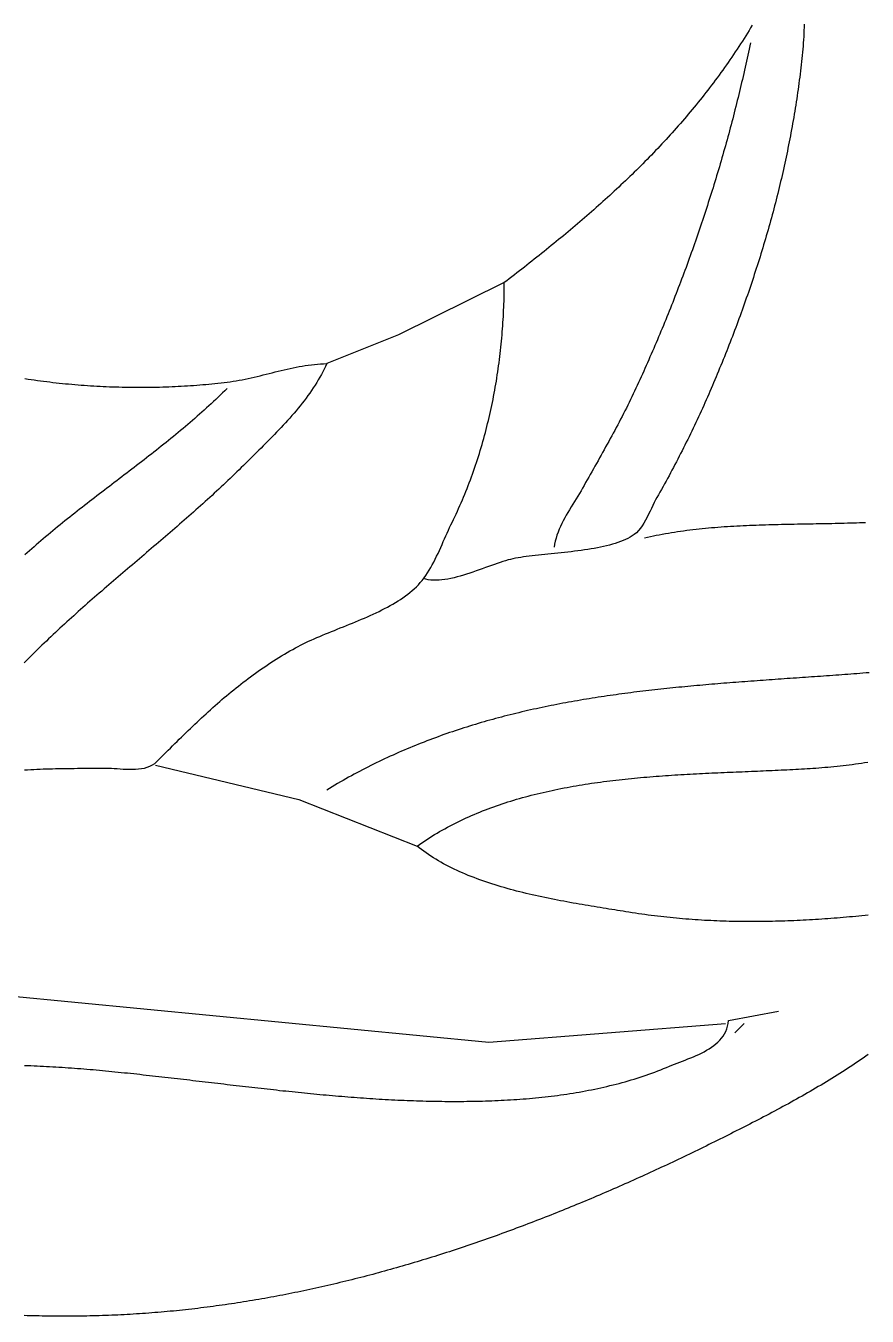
# Model space of a CAD drawing. Header units: millimetres. Extents: x 60 to 2307, y 40 to 1509.
# Drawn here: x 1758.4 to 2028.5, y 45 to 459.5 of the extents above; entities that cross this region are included whole.
import ezdxf

# ---------------------------------------------------------------- set-up
doc = ezdxf.new("R2010")
doc.units = ezdxf.units.MM
doc.layers.add('0_0_0', color=3, linetype='Continuous')

msp = doc.modelspace()

# ---------------------------------------------------------------- linework, layer by layer
at = {"layer": '0_0_0'}
for points in [[(2008.2529, 460.0421), (2008.2336, 459.035), (2008.2056, 458.0283), (2008.1686, 457.0221), (2008.1221, 456.0164), (2008.0654, 455.0112), (2007.9983, 454.0068), (2007.92, 453.003), (2007.8302, 452), (2007.7327, 450.9981), (2007.6318, 449.9968), (2007.5275, 448.9961), (2007.4197, 447.996), (2007.3086, 446.9965), (2007.1942, 445.9976), (2007.0764, 444.9993), (2006.9552, 444.0016), (2006.8307, 443.0045), (2006.7029, 442.008), (2006.5718, 441.0121), (2006.4374, 440.0169), (2006.2998, 439.0222), (2006.1588, 438.0282), (2006.0147, 437.0348), (2005.8673, 436.0419), (2005.7167, 435.0498), (2005.5629, 434.0582), (2005.4059, 433.0673), (2005.2457, 432.077), (2005.0824, 431.0873), (2004.916, 430.0982), (2004.7464, 429.1098), (2004.5736, 428.122), (2004.3978, 427.1349), (2004.2189, 426.1484), (2004.0369, 425.1625), (2003.8519, 424.1773), (2003.6638, 423.1927), (2003.4727, 422.2088), (2003.2785, 421.2255), (2003.0814, 420.2429), (2002.8813, 419.2609), (2002.6781, 418.2796), (2002.4721, 417.299), (2002.263, 416.319), (2002.0511, 415.3396), (2001.8362, 414.361), (2001.6184, 413.383), (2001.3977, 412.4056), (2001.1742, 411.4289), (2000.9478, 410.4529), (2000.7185, 409.4776), (2000.4864, 408.503), (2000.2514, 407.529), (2000.0137, 406.5557), (1999.7732, 405.5831), (1999.5298, 404.6112), (1999.2838, 403.6399), (1999.0349, 402.6694), (1998.7833, 401.6995), (1998.529, 400.7303), (1998.272, 399.7619), (1998.0123, 398.7941), (1997.7499, 397.827), (1997.4849, 396.8606), (1997.2172, 395.8949), (1996.9468, 394.93), (1996.6738, 393.9657), (1996.3982, 393.0021), (1996.12, 392.0393), (1995.8393, 391.0771), (1995.5559, 390.1157), (1995.27, 389.155), (1994.9816, 388.195), (1994.6906, 387.2357), (1994.3971, 386.2772), (1994.1011, 385.3194), (1993.8027, 384.3623), (1993.5017, 383.4059), (1993.1983, 382.4503), (1992.8925, 381.4954), (1992.5842, 380.5412), (1992.2735, 379.5878), (1991.9604, 378.6351), (1991.6449, 377.6831), (1991.3271, 376.7319), (1991.0068, 375.7814), (1990.6843, 374.8317), (1990.3594, 373.8827), (1990.0322, 372.9345), (1989.7027, 371.987), (1989.3708, 371.0403), (1989.0368, 370.0944), (1988.7004, 369.1492), (1988.3618, 368.2047), (1988.021, 367.2611), (1987.6779, 366.3181), (1987.3327, 365.376), (1986.9852, 364.4346), (1986.6356, 363.494), (1986.2838, 362.5542), (1985.9299, 361.6151), (1985.5738, 360.6769), (1985.2156, 359.7394), (1984.8553, 358.8026), (1984.4929, 357.8667), (1984.1284, 356.9316), (1983.7619, 355.9972), (1983.3933, 355.0636), (1983.0227, 354.1309), (1982.65, 353.1989), (1982.2754, 352.2677), (1981.8987, 351.3373), (1981.5201, 350.4077), (1981.1394, 349.4789), (1980.7569, 348.5509), (1980.3724, 347.6237), (1979.9859, 346.6973), (1979.5976, 345.7718), (1979.2074, 344.847), (1978.8152, 343.9231), (1978.4213, 343), (1978.028, 342.085), (1977.6316, 341.1703), (1977.2319, 340.2558), (1976.8291, 339.3415), (1976.4232, 338.4276), (1976.0141, 337.5142), (1975.602, 336.6012), (1975.1869, 335.6887), (1974.7688, 334.7768), (1974.3477, 333.8656), (1973.9238, 332.9551), (1973.4969, 332.0454), (1973.0671, 331.1365), (1972.6345, 330.2285), (1972.1992, 329.3215), (1971.7611, 328.4155), (1971.3202, 327.5106), (1970.8767, 326.6068), (1970.4305, 325.7043), (1969.9816, 324.803), (1969.5302, 323.903), (1969.0762, 323.0044), (1968.6197, 322.1073), (1968.1607, 321.2117), (1967.6992, 320.3176), (1967.2353, 319.4252), (1966.7691, 318.5344), (1966.3004, 317.6455), (1965.8295, 316.7583), (1965.3562, 315.873), (1964.8807, 314.9897), (1964.4029, 314.1083), (1963.923, 313.229), (1963.4409, 312.3519), (1962.9567, 311.4769), (1962.4703, 310.6041), (1961.982, 309.7337), (1961.4915, 308.8656), (1960.9992, 308), (1960.5612, 307.1952), (1960.1269, 306.3347), (1959.692, 305.4306), (1959.2525, 304.495), (1958.8043, 303.5403), (1958.3432, 302.5785), (1957.8653, 301.6217), (1957.3663, 300.6823), (1956.8421, 299.7722), (1956.2887, 298.9038), (1955.7019, 298.0891), (1955.0777, 297.3404), (1954.4119, 296.6698), (1953.7005, 296.0895), (1953.0629, 295.6552), (1952.3868, 295.244), (1951.6741, 294.8551), (1950.9265, 294.4876), (1950.1456, 294.1406), (1949.3334, 293.8133), (1948.4915, 293.505), (1947.6217, 293.2146), (1946.7257, 292.9415), (1945.8054, 292.6848), (1944.8624, 292.4436), (1943.8986, 292.2172), (1942.9156, 292.0046), (1941.9154, 291.805), (1940.8995, 291.6176), (1939.8697, 291.4416), (1938.8279, 291.2762), (1937.7758, 291.1204), (1936.7151, 290.9734), (1935.6476, 290.8345), (1934.5751, 290.7028), (1933.4993, 290.5775), (1932.4219, 290.4576), (1931.3448, 290.3424), (1930.2697, 290.2311), (1929.1983, 290.1227), (1928.1324, 290.0165), (1927.0738, 289.9117), (1926.0242, 289.8074), (1924.9853, 289.7027), (1923.9591, 289.5968), (1922.9471, 289.4889), (1921.9511, 289.3782), (1920.973, 289.2638), (1920.0144, 289.1449), (1919.0771, 289.0206), (1918.163, 288.8901), (1917.2737, 288.7526), (1916.4109, 288.6073), (1915.5766, 288.4532), (1914.7723, 288.2896), (1914, 288.1157), (1913.2049, 287.9141), (1912.3795, 287.6817), (1911.5259, 287.4216), (1910.6463, 287.1371), (1909.743, 286.8316), (1908.8183, 286.5084), (1907.8743, 286.1707), (1906.9133, 285.8218), (1905.9375, 285.4651), (1904.9492, 285.1039), (1903.9507, 284.7414), (1902.944, 284.3809), (1901.9316, 284.0257), (1900.9156, 283.6792), (1899.8983, 283.3446), (1898.8819, 283.0253), (1897.8686, 282.7244), (1896.8607, 282.4454), (1895.8604, 282.1915), (1894.8699, 281.9661), (1893.8916, 281.7723), (1892.9276, 281.6136), (1891.9801, 281.4931), (1891.0515, 281.4143), (1890.1439, 281.3804), (1889.2596, 281.3947), (1888.4008, 281.4605), (1887.5698, 281.5811), (1886.7688, 281.7598), (1886, 282)], [(1991.555, 459.7069), (1991.0856, 458.849), (1990.5982, 458.003), (1990.0917, 457.1697), (1989.5402, 456.2914), (1988.9859, 455.4176), (1988.4287, 454.5483), (1987.8688, 453.6834), (1987.306, 452.8229), (1986.7405, 451.9668), (1986.1722, 451.115), (1985.601, 450.2674), (1985.0272, 449.4241), (1984.4505, 448.5849), (1983.8711, 447.75), (1983.289, 446.9191), (1982.7041, 446.0923), (1982.1165, 445.2695), (1981.5262, 444.4507), (1980.9332, 443.6359), (1980.3375, 442.8249), (1979.7391, 442.0178), (1979.1381, 441.2146), (1978.5344, 440.4151), (1977.928, 439.6194), (1977.3189, 438.8274), (1976.7072, 438.039), (1976.0929, 437.2543), (1975.476, 436.4731), (1974.8565, 435.6955), (1974.2343, 434.9214), (1973.6096, 434.1508), (1972.9822, 433.3835), (1972.3523, 432.6197), (1971.7199, 431.8592), (1971.0848, 431.1019), (1970.4473, 430.348), (1969.8072, 429.5972), (1969.1645, 428.8497), (1968.5193, 428.1053), (1967.8717, 427.3639), (1967.2215, 426.6256), (1966.5688, 425.8904), (1965.9137, 425.1581), (1965.256, 424.4287), (1964.5959, 423.7023), (1963.9334, 422.9787), (1963.2684, 422.2579), (1962.601, 421.5399), (1961.9311, 420.8246), (1961.2588, 420.112), (1960.5841, 419.402), (1959.907, 418.6947), (1959.2276, 417.9899), (1958.5457, 417.2877), (1957.8614, 416.5879), (1957.1748, 415.8906), (1956.4859, 415.1957), (1955.7946, 414.5032), (1955.1009, 413.813), (1954.405, 413.125), (1953.7067, 412.4394), (1953.0061, 411.7559), (1952.3032, 411.0746), (1951.598, 410.3954), (1950.8905, 409.7183), (1950.1808, 409.0432), (1949.4688, 408.3702), (1948.7545, 407.6991), (1948.038, 407.0299), (1947.3193, 406.3626), (1946.5983, 405.6972), (1945.8751, 405.0335), (1945.1497, 404.3716), (1944.4222, 403.7115), (1943.6924, 403.053), (1942.9604, 402.3961), (1942.2263, 401.7409), (1941.49, 401.0872), (1940.7516, 400.435), (1940.011, 399.7843), (1939.2683, 399.135), (1938.5234, 398.4871), (1937.7765, 397.8406), (1937.0274, 397.1954), (1936.2762, 396.5514), (1935.523, 395.9087), (1934.7676, 395.2672), (1934.0102, 394.6269), (1933.2508, 393.9876), (1932.4893, 393.3494), (1931.7257, 392.7123), (1930.9601, 392.0761), (1930.1925, 391.4409), (1929.4229, 390.8066), (1928.6512, 390.1732), (1927.8776, 389.5406), (1927.102, 388.9088), (1926.3244, 388.2777), (1925.5448, 387.6473), (1924.7633, 387.0176), (1923.9798, 386.3885), (1923.1944, 385.7601), (1922.4071, 385.1321), (1921.6178, 384.5047), (1920.8266, 383.8777), (1920.0335, 383.2511), (1919.2386, 382.625), (1918.4417, 381.9991), (1917.6429, 381.3736), (1916.8423, 380.7483), (1916.0399, 380.1233), (1915.2355, 379.4984), (1914.4294, 378.8737), (1913.6214, 378.2491), (1912.8116, 377.6245), (1912, 377)], [(1991, 454), (1990.7969, 453.0214), (1990.5918, 452.0431), (1990.3847, 451.0652), (1990.1756, 450.0877), (1989.9644, 449.1105), (1989.7512, 448.1337), (1989.536, 447.1573), (1989.3188, 446.1812), (1989.0995, 445.2055), (1988.8782, 444.2302), (1988.655, 443.2553), (1988.4297, 442.2808), (1988.2024, 441.3067), (1987.9731, 440.333), (1987.7418, 439.3597), (1987.5085, 438.3868), (1987.2733, 437.4143), (1987.036, 436.4423), (1986.7968, 435.4706), (1986.5556, 434.4994), (1986.3124, 433.5287), (1986.0672, 432.5583), (1985.8201, 431.5885), (1985.571, 430.6191), (1985.3199, 429.6501), (1985.0669, 428.6816), (1984.8119, 427.7135), (1984.555, 426.746), (1984.2961, 425.7789), (1984.0353, 424.8123), (1983.7725, 423.8461), (1983.5078, 422.8805), (1983.2412, 421.9153), (1982.9726, 420.9507), (1982.7021, 419.9865), (1982.4297, 419.0229), (1982.1553, 418.0598), (1981.8791, 417.0971), (1981.6009, 416.1351), (1981.3208, 415.1735), (1981.0388, 414.2125), (1980.7549, 413.252), (1980.469, 412.292), (1980.1813, 411.3326), (1979.8917, 410.3738), (1979.6002, 409.4155), (1979.3068, 408.4577), (1979.0115, 407.5006), (1978.7144, 406.544), (1978.4153, 405.5879), (1978.1144, 404.6325), (1977.8116, 403.6776), (1977.507, 402.7233), (1977.2005, 401.7697), (1976.8921, 400.8166), (1976.5818, 399.8641), (1976.2697, 398.9122), (1975.9558, 397.961), (1975.64, 397.0103), (1975.3223, 396.0603), (1975.0028, 395.1109), (1974.6815, 394.1622), (1974.3583, 393.214), (1974.0333, 392.2666), (1973.7065, 391.3197), (1973.3778, 390.3736), (1973.0474, 389.428), (1972.7151, 388.4832), (1972.381, 387.539), (1972.045, 386.5954), (1971.7073, 385.6526), (1971.3678, 384.7104), (1971.0264, 383.7689), (1970.6833, 382.8281), (1970.3384, 381.888), (1969.9916, 380.9486), (1969.6431, 380.0099), (1969.2928, 379.0719), (1968.9407, 378.1346), (1968.5869, 377.198), (1968.2312, 376.2622), (1967.8738, 375.3271), (1967.5146, 374.3927), (1967.1537, 373.459), (1966.791, 372.5261), (1966.4265, 371.594), (1966.0603, 370.6626), (1965.6923, 369.7319), (1965.3226, 368.802), (1964.9511, 367.8729), (1964.5779, 366.9445), (1964.203, 366.017), (1963.8263, 365.0902), (1963.4479, 364.1641), (1963.0677, 363.2389), (1962.6858, 362.3145), (1962.3022, 361.3909), (1961.9169, 360.468), (1961.5299, 359.546), (1961.1412, 358.6248), (1960.7507, 357.7044), (1960.3585, 356.7848), (1959.9647, 355.8661), (1959.5691, 354.9482), (1959.1719, 354.0311), (1958.7729, 353.1149), (1958.3723, 352.1995), (1957.97, 351.285), (1957.566, 350.3713), (1957.1603, 349.4585), (1956.7529, 348.5465), (1956.3439, 347.6355), (1955.9332, 346.7253), (1955.5209, 345.8159), (1955.1068, 344.9075), (1954.6912, 344), (1954.2682, 343.085), (1953.8406, 342.1718), (1953.4085, 341.2604), (1952.9721, 340.3507), (1952.5314, 339.4427), (1952.0868, 338.5363), (1951.6382, 337.6315), (1951.1859, 336.7283), (1950.73, 335.8265), (1950.2707, 334.9262), (1949.8081, 334.0273), (1949.3425, 333.1298), (1948.8738, 332.2335), (1948.4024, 331.3386), (1947.9283, 330.4449), (1947.4517, 329.5523), (1946.9727, 328.6609), (1946.4916, 327.7705), (1946.0084, 326.8812), (1945.5233, 325.9929), (1945.0365, 325.1056), (1944.5482, 324.2191), (1944.0584, 323.3335), (1943.5674, 322.4488), (1943.0752, 321.5648), (1942.5821, 320.6815), (1942.0882, 319.7989), (1941.5936, 318.9169), (1941.0985, 318.0355), (1940.6031, 317.1546), (1940.1075, 316.2743), (1939.6119, 315.3944), (1939.1164, 314.5149), (1938.6212, 313.6357), (1938.1264, 312.7569), (1937.6321, 311.8783), (1937.1387, 311), (1936.6429, 310.1339), (1936.1315, 309.2695), (1935.6079, 308.4057), (1935.0754, 307.5418), (1934.5376, 306.6768), (1933.9978, 305.8099), (1933.4596, 304.9403), (1932.9262, 304.0672), (1932.4012, 303.1895), (1931.8879, 302.3066), (1931.3898, 301.4175), (1930.9104, 300.5214), (1930.453, 299.6174), (1930.0212, 298.7048), (1929.6182, 297.7825), (1929.2476, 296.8498), (1928.9128, 295.9058), (1928.6172, 294.9497), (1928.3642, 293.9806), (1928.1573, 292.9976), (1928, 292)], [(1757.9818, 220.4817), (1758.9788, 220.5434), (1759.9758, 220.6), (1760.9728, 220.6519), (1761.9698, 220.699), (1762.9668, 220.7418), (1763.964, 220.7804), (1764.9614, 220.815), (1765.9589, 220.8459), (1766.9566, 220.8732), (1767.9546, 220.8971), (1768.953, 220.9179), (1769.9516, 220.9359), (1770.9507, 220.9511), (1771.9502, 220.9638), (1772.9501, 220.9743), (1773.9506, 220.9827), (1774.9516, 220.9892), (1775.9532, 220.9941), (1776.9554, 220.9976), (1777.9582, 220.9999), (1778.9618, 221.0012), (1779.9661, 221.0017), (1780.9711, 221.0016), (1781.977, 221.0012), (1782.9838, 221.0007), (1783.9914, 221.0002), (1785, 221), (1785.8832, 220.985), (1786.8003, 220.9457), (1787.7453, 220.8905), (1788.7121, 220.828), (1789.6944, 220.7665), (1790.6864, 220.7145), (1791.6818, 220.6804), (1792.6746, 220.6728), (1793.6586, 220.7), (1794.6279, 220.7706), (1795.5762, 220.8929), (1796.4976, 221.0754), (1797.3858, 221.3267), (1798.2349, 221.655), (1799.0386, 222.069), (1799.791, 222.577), (1800.486, 223.1875), (1801.2099, 223.9117), (1801.9319, 224.6336), (1802.6522, 225.3532), (1803.371, 226.0703), (1804.0884, 226.785), (1804.8046, 227.4972), (1805.5198, 228.2068), (1806.2342, 228.9137), (1806.9479, 229.618), (1807.6613, 230.3195), (1808.3744, 231.0182), (1809.0874, 231.714), (1809.8005, 232.407), (1810.5139, 233.097), (1811.2278, 233.7839), (1811.9423, 234.4678), (1812.6577, 235.1486), (1813.3742, 235.8262), (1814.0918, 236.5006), (1814.8109, 237.1716), (1815.5316, 237.8394), (1816.254, 238.5037), (1816.9784, 239.1645), (1817.7049, 239.8219), (1818.4338, 240.4757), (1819.1652, 241.1259), (1819.8992, 241.7724), (1820.6362, 242.4152), (1821.3762, 243.0541), (1822.1195, 243.6893), (1822.8662, 244.3206), (1823.6165, 244.9479), (1824.3706, 245.5712), (1825.1287, 246.1905), (1825.891, 246.8056), (1826.6576, 247.4166), (1827.4288, 248.0234), (1828.2047, 248.6259), (1828.9856, 249.2241), (1829.7715, 249.8179), (1830.5627, 250.4072), (1831.3593, 250.9921), (1832.1617, 251.5724), (1832.9698, 252.1481), (1833.784, 252.7192), (1834.6044, 253.2855), (1835.4311, 253.8471), (1836.2645, 254.4039), (1837.1046, 254.9557), (1837.9516, 255.5027), (1838.8058, 256.0447), (1839.6672, 256.5816), (1840.5362, 257.1134), (1841.4129, 257.6401), (1842.2974, 258.1616), (1843.1899, 258.6779), (1844.0907, 259.1888), (1845, 259.6944), (1845.7967, 260.1243), (1846.6117, 260.5478), (1847.4441, 260.9652), (1848.2926, 261.3773), (1849.1564, 261.7843), (1850.0344, 262.1869), (1850.9255, 262.5856), (1851.8288, 262.9809), (1852.7432, 263.3733), (1853.6677, 263.7633), (1854.6012, 264.1515), (1855.5428, 264.5382), (1856.4914, 264.9242), (1857.4459, 265.3098), (1858.4055, 265.6956), (1859.3689, 266.0821), (1860.3353, 266.4698), (1861.3035, 266.8593), (1862.2726, 267.2509), (1863.2415, 267.6454), (1864.2093, 268.0431), (1865.1748, 268.4446), (1866.137, 268.8504), (1867.095, 269.261), (1868.0476, 269.6769), (1868.994, 270.0987), (1869.933, 270.5268), (1870.8636, 270.9617), (1871.7847, 271.4041), (1872.6955, 271.8544), (1873.5948, 272.313), (1874.4816, 272.7806), (1875.3549, 273.2576), (1876.2137, 273.7446), (1877.0569, 274.242), (1877.8835, 274.7504), (1878.6925, 275.2703), (1879.4829, 275.8022), (1880.2535, 276.3467), (1881.0035, 276.9041), (1881.7318, 277.4751), (1882.4373, 278.0602), (1883.1191, 278.6598), (1883.7761, 279.2746), (1884.4223, 279.9308), (1885.0461, 280.6263), (1885.6486, 281.3582), (1886.2307, 282.1237), (1886.7937, 282.9198), (1887.3384, 283.7436), (1887.866, 284.5922), (1888.3776, 285.4627), (1888.8742, 286.3522), (1889.3568, 287.2578), (1889.8266, 288.1766), (1890.2845, 289.1057), (1890.7317, 290.0421), (1891.1692, 290.983), (1891.598, 291.9256), (1892.0193, 292.8667), (1892.434, 293.8037), (1892.8433, 294.7335), (1893.2482, 295.6533), (1893.6497, 296.5601), (1894.049, 297.4511), (1894.447, 298.3233), (1894.8449, 299.1739), (1895.2437, 300), (1895.6772, 300.8897), (1896.1047, 301.7826), (1896.5261, 302.6785), (1896.9414, 303.5775), (1897.3507, 304.4794), (1897.7539, 305.3843), (1898.1511, 306.292), (1898.5423, 307.2026), (1898.9275, 308.1159), (1899.3067, 309.032), (1899.68, 309.9507), (1900.0473, 310.8721), (1900.4087, 311.7961), (1900.7642, 312.7226), (1901.1138, 313.6516), (1901.4576, 314.583), (1901.7954, 315.5168), (1902.1275, 316.4529), (1902.4537, 317.3913), (1902.7741, 318.3319), (1903.0887, 319.2748), (1903.3975, 320.2198), (1903.7006, 321.1668), (1903.998, 322.1159), (1904.2896, 323.067), (1904.5755, 324.02), (1904.8557, 324.975), (1905.1303, 325.9317), (1905.3991, 326.8903), (1905.6624, 327.8506), (1905.92, 328.8126), (1906.172, 329.7762), (1906.4185, 330.7415), (1906.6593, 331.7082), (1906.8946, 332.6765), (1907.1243, 333.6462), (1907.3486, 334.6174), (1907.5673, 335.5898), (1907.7805, 336.5636), (1907.9883, 337.5386), (1908.1906, 338.5149), (1908.3874, 339.4922), (1908.5788, 340.4707), (1908.7649, 341.4503), (1908.9455, 342.4308), (1909.1207, 343.4123), (1909.2906, 344.3947), (1909.4552, 345.378), (1909.6144, 346.362), (1909.7683, 347.3469), (1909.9169, 348.3324), (1910.0603, 349.3186), (1910.1984, 350.3054), (1910.3312, 351.2928), (1910.4589, 352.2806), (1910.5813, 353.269), (1910.6985, 354.2577), (1910.8106, 355.2469), (1910.9175, 356.2363), (1911.0192, 357.226), (1911.1158, 358.2159), (1911.2073, 359.206), (1911.2938, 360.1962), (1911.3751, 361.1865), (1911.4514, 362.1767), (1911.5226, 363.167), (1911.5889, 364.1572), (1911.6501, 365.1472), (1911.7063, 366.1371), (1911.7575, 367.1268), (1911.8038, 368.1161), (1911.8452, 369.1052), (1911.8816, 370.0939), (1911.9131, 371.0821), (1911.9397, 372.0699), (1911.9614, 373.0571), (1911.9783, 374.0438), (1911.9903, 375.0299), (1911.9976, 376.0153), (1912, 377), (1878, 360.284), (1855, 351)], [(1758.1323, 346.1735), (1759.1257, 346.0232), (1760.1203, 345.8771), (1761.1162, 345.7352), (1762.1133, 345.5975), (1763.1116, 345.464), (1764.1109, 345.3347), (1765.1112, 345.2095), (1766.1125, 345.0886), (1767.1147, 344.9718), (1768.1177, 344.8593), (1769.1216, 344.7509), (1770.1262, 344.6467), (1771.1315, 344.5467), (1772.1374, 344.4508), (1773.1439, 344.3591), (1774.1509, 344.2716), (1775.1584, 344.1883), (1776.1664, 344.1091), (1777.1746, 344.034), (1778.1832, 343.9632), (1779.1921, 343.8965), (1780.2011, 343.8339), (1781.2103, 343.7755), (1782.2196, 343.7212), (1783.2289, 343.6711), (1784.2382, 343.6251), (1785.2474, 343.5833), (1786.2564, 343.5455), (1787.2653, 343.512), (1788.274, 343.4825), (1789.2824, 343.4572), (1790.2904, 343.436), (1791.298, 343.4189), (1792.3051, 343.406), (1793.3117, 343.3972), (1794.3178, 343.3924), (1795.3232, 343.3918), (1796.328, 343.3953), (1797.332, 343.4029), (1798.3353, 343.4146), (1799.3377, 343.4304), (1800.3392, 343.4503), (1801.3397, 343.4743), (1802.3392, 343.5024), (1803.3377, 343.5346), (1804.3351, 343.5709), (1805.3313, 343.6113), (1806.3262, 343.6557), (1807.3199, 343.7042), (1808.3123, 343.7568), (1809.3032, 343.8135), (1810.2927, 343.8742), (1811.2807, 343.939), (1812.2672, 344.0079), (1813.252, 344.0808), (1814.2352, 344.1578), (1815.2167, 344.2389), (1816.1964, 344.324), (1817.1742, 344.4131), (1818.1502, 344.5063), (1819.1243, 344.6036), (1820.0963, 344.7049), (1821.0663, 344.8103), (1822.0342, 344.9196), (1823, 345.0331), (1823.9764, 345.1586), (1824.9505, 345.3003), (1825.9225, 345.457), (1826.8927, 345.6274), (1827.8611, 345.8104), (1828.828, 346.0047), (1829.7934, 346.2089), (1830.7577, 346.422), (1831.721, 346.6427), (1832.6834, 346.8697), (1833.6452, 347.1018), (1834.6065, 347.3378), (1835.5675, 347.5764), (1836.5284, 347.8164), (1837.4893, 348.0566), (1838.4505, 348.2957), (1839.4121, 348.5324), (1840.3743, 348.7657), (1841.3372, 348.9942), (1842.3012, 349.2166), (1843.2662, 349.4319), (1844.2325, 349.6386), (1845.2004, 349.8356), (1846.1699, 350.0217), (1847.1412, 350.1956), (1848.1146, 350.3561), (1849.0902, 350.5019), (1850.0681, 350.6318), (1851.0487, 350.7446), (1852.0319, 350.8391), (1853.0181, 350.9139), (1854.0074, 350.968), (1855, 351), (1854.5983, 350.1084), (1854.1758, 349.2231), (1853.7334, 348.3439), (1853.2716, 347.4709), (1852.7912, 346.604), (1852.2928, 345.743), (1851.7772, 344.8881), (1851.2451, 344.0391), (1850.6972, 343.1959), (1850.1341, 342.3585), (1849.5566, 341.5269), (1848.9654, 340.7011), (1848.3612, 339.8808), (1847.7446, 339.0662), (1847.1164, 338.2572), (1846.4773, 337.4536), (1845.828, 336.6555), (1845.1692, 335.8628), (1844.5015, 335.0754), (1843.8257, 334.2933), (1843.1425, 333.5165), (1842.4526, 332.7448), (1841.7566, 331.9783), (1841.0554, 331.2169), (1840.3495, 330.4605), (1839.6397, 329.7091), (1838.9267, 328.9626), (1838.2112, 328.221), (1837.4939, 327.4842), (1836.7755, 326.7521), (1836.0567, 326.0248), (1835.3381, 325.3022), (1834.6206, 324.5842), (1833.9047, 323.8707), (1833.1912, 323.1618), (1832.4809, 322.4573), (1831.7743, 321.7572), (1831.0722, 321.0615), (1830.3753, 320.3701), (1829.6843, 319.6829), (1829, 319), (1828.2928, 318.2951), (1827.5833, 317.5928), (1826.8717, 316.8929), (1826.1578, 316.1954), (1825.4419, 315.5002), (1824.7239, 314.8073), (1824.0038, 314.1166), (1823.2818, 313.428), (1822.5579, 312.7416), (1821.8321, 312.0572), (1821.1045, 311.3748), (1820.3751, 310.6943), (1819.644, 310.0157), (1818.9113, 309.339), (1818.1769, 308.664), (1817.4409, 307.9907), (1816.7035, 307.3192), (1815.9645, 306.6492), (1815.2242, 305.9808), (1814.4824, 305.3139), (1813.7394, 304.6484), (1812.9951, 303.9843), (1812.2495, 303.3216), (1811.5028, 302.6601), (1810.755, 301.9999), (1810.0061, 301.3409), (1809.2561, 300.683), (1808.5052, 300.0261), (1807.7534, 299.3703), (1807.0007, 298.7154), (1806.2472, 298.0614), (1805.4929, 297.4083), (1804.7379, 296.7559), (1803.9822, 296.1043), (1803.2259, 295.4534), (1802.4691, 294.8031), (1801.7117, 294.1534), (1800.9538, 293.5042), (1800.1955, 292.8555), (1799.4368, 292.2071), (1798.6778, 291.5592), (1797.9186, 290.9115), (1797.1591, 290.2641), (1796.3994, 289.6169), (1795.6396, 288.9698), (1794.8797, 288.3228), (1794.1199, 287.6758), (1793.36, 287.0288), (1792.6002, 286.3817), (1791.8405, 285.7345), (1791.081, 285.0871), (1790.3218, 284.4394), (1789.5628, 283.7914), (1788.8041, 283.1431), (1788.0458, 282.4944), (1787.288, 281.8452), (1786.5306, 281.1955), (1785.7737, 280.5452), (1785.0174, 279.8943), (1784.2617, 279.2427), (1783.5067, 278.5904), (1782.7524, 277.9373), (1781.9989, 277.2833), (1781.2462, 276.6285), (1780.4944, 275.9726), (1779.7435, 275.3158), (1778.9936, 274.6579), (1778.2447, 273.9989), (1777.4969, 273.3387), (1776.7502, 272.6773), (1776.0046, 272.0146), (1775.2603, 271.3506), (1774.5173, 270.6851), (1773.7755, 270.0183), (1773.0352, 269.3499), (1772.2962, 268.6799), (1771.5588, 268.0084), (1770.8228, 267.3352), (1770.0885, 266.6602), (1769.3557, 265.9835), (1768.6246, 265.305), (1767.8953, 264.6246), (1767.1677, 263.9422), (1766.4419, 263.2579), (1765.718, 262.5715), (1764.996, 261.883), (1764.276, 261.1923), (1763.558, 260.4994), (1762.842, 259.8043), (1762.1282, 259.1068), (1761.4166, 258.407), (1760.7071, 257.7047), (1760, 257), (1759.2874, 256.2874), (1758.5754, 255.5751), (1757.8642, 254.8632)], [(1823, 343), (1822.2838, 342.2883), (1821.5641, 341.5811), (1820.8411, 340.8782), (1820.1147, 340.1797), (1819.385, 339.4852), (1818.6522, 338.7949), (1817.9163, 338.1085), (1817.1773, 337.426), (1816.4354, 336.7472), (1815.6906, 336.0721), (1814.9431, 335.4006), (1814.1928, 334.7326), (1813.4398, 334.0679), (1812.6843, 333.4066), (1811.9263, 332.7484), (1811.1658, 332.0932), (1810.4031, 331.4411), (1809.638, 330.7918), (1808.8708, 330.1454), (1808.1015, 329.5016), (1807.3301, 328.8604), (1806.5568, 328.2217), (1805.7815, 327.5854), (1805.0045, 326.9513), (1804.2258, 326.3195), (1803.4454, 325.6898), (1802.6634, 325.062), (1801.8799, 324.4362), (1801.095, 323.8122), (1800.3087, 323.1898), (1799.5211, 322.5691), (1798.7324, 321.9499), (1797.9425, 321.3321), (1797.1516, 320.7156), (1796.3598, 320.1003), (1795.567, 319.4861), (1794.7734, 318.8729), (1793.9791, 318.2607), (1793.1841, 317.6492), (1792.3885, 317.0385), (1791.5924, 316.4284), (1790.7959, 315.8188), (1789.999, 315.2097), (1789.2019, 314.6008), (1788.4045, 313.9922), (1787.607, 313.3837), (1786.8095, 312.7753), (1786.0119, 312.1668), (1785.2145, 311.5581), (1784.4173, 310.9491), (1783.6203, 310.3398), (1782.8236, 309.73), (1782.0273, 309.1197), (1781.2315, 308.5087), (1780.4363, 307.8969), (1779.6417, 307.2843), (1778.8478, 306.6707), (1778.0547, 306.0561), (1777.2624, 305.4403), (1776.4711, 304.8233), (1775.6808, 304.2049), (1774.8916, 303.5851), (1774.1036, 302.9637), (1773.3168, 302.3407), (1772.5313, 301.716), (1771.7472, 301.0894), (1770.9646, 300.4608), (1770.1836, 299.8302), (1769.4041, 299.1975), (1768.6264, 298.5626), (1767.8504, 297.9253), (1767.0763, 297.2856), (1766.3042, 296.6433), (1765.534, 295.9985), (1764.7659, 295.3509), (1764, 294.7005), (1763.2584, 294.0664), (1762.5176, 293.4291), (1761.7777, 292.7886), (1761.0387, 292.1448), (1760.3007, 291.4979), (1759.5636, 290.8478), (1758.8275, 290.1945), (1758.0924, 289.5381)], [(1957, 295), (1957.9471, 295.221), (1958.8981, 295.4344), (1959.8529, 295.6401), (1960.8114, 295.8384), (1961.7735, 296.0294), (1962.7391, 296.2133), (1963.708, 296.3902), (1964.6803, 296.5602), (1965.6557, 296.7235), (1966.6342, 296.8802), (1967.6156, 297.0306), (1968.5999, 297.1747), (1969.587, 297.3127), (1970.5767, 297.4448), (1971.5689, 297.571), (1972.5636, 297.6917), (1973.5607, 297.8068), (1974.56, 297.9165), (1975.5614, 298.0211), (1976.5649, 298.1206), (1977.5702, 298.2151), (1978.5774, 298.305), (1979.5864, 298.3902), (1980.5969, 298.471), (1981.6089, 298.5475), (1982.6224, 298.6198), (1983.6371, 298.6881), (1984.6531, 298.7526), (1985.6701, 298.8133), (1986.6882, 298.8705), (1987.7071, 298.9243), (1988.7268, 298.9748), (1989.7472, 299.0223), (1990.7682, 299.0667), (1991.7896, 299.1084), (1992.8114, 299.1474), (1993.8335, 299.1839), (1994.8557, 299.218), (1995.878, 299.2499), (1996.9003, 299.2798), (1997.9224, 299.3077), (1998.9442, 299.3339), (1999.9657, 299.3585), (2000.9867, 299.3816), (2002.0072, 299.4034), (2003.0269, 299.424), (2004.046, 299.4437), (2005.0641, 299.4624), (2006.0812, 299.4805), (2007.0973, 299.498), (2008.1122, 299.515), (2009.1257, 299.5318), (2010.1379, 299.5485), (2011.1486, 299.5653), (2012.1577, 299.5822), (2013.1651, 299.5994), (2014.1706, 299.6172), (2015.1743, 299.6355), (2016.1759, 299.6547), (2017.1754, 299.6747), (2018.1726, 299.6959), (2019.1676, 299.7183), (2020.1601, 299.7421), (2021.15, 299.7674), (2022.1374, 299.7944), (2023.1219, 299.8232), (2024.1037, 299.854), (2025.0824, 299.8869), (2026.0581, 299.9221), (2027.0307, 299.9597), (2028, 300)], [(2029.1001, 251.6854), (2028.1276, 251.6087), (2027.1551, 251.5327), (2026.1825, 251.4575), (2025.2099, 251.383), (2024.2373, 251.3093), (2023.2647, 251.2362), (2022.292, 251.1637), (2021.3194, 251.0919), (2020.3468, 251.0206), (2019.3742, 250.9498), (2018.4016, 250.8795), (2017.429, 250.8097), (2016.4564, 250.7403), (2015.4839, 250.6712), (2014.5115, 250.6025), (2013.5391, 250.5341), (2012.5667, 250.466), (2011.5944, 250.3982), (2010.6222, 250.3305), (2009.65, 250.263), (2008.678, 250.1956), (2007.706, 250.1283), (2006.7341, 250.0611), (2005.7623, 249.9939), (2004.7906, 249.9266), (2003.8191, 249.8594), (2002.8476, 249.792), (2001.8763, 249.7245), (2000.9051, 249.6569), (1999.934, 249.589), (1998.9631, 249.521), (1997.9923, 249.4526), (1997.0217, 249.384), (1996.0513, 249.315), (1995.081, 249.2457), (1994.1109, 249.1759), (1993.1409, 249.1057), (1992.1712, 249.035), (1991.2016, 248.9638), (1990.2323, 248.8921), (1989.2631, 248.8197), (1988.2942, 248.7467), (1987.3255, 248.6731), (1986.357, 248.5988), (1985.3887, 248.5237), (1984.4207, 248.4479), (1983.4529, 248.3712), (1982.4853, 248.2938), (1981.5181, 248.2154), (1980.551, 248.1361), (1979.5843, 248.0559), (1978.6178, 247.9747), (1977.6516, 247.8925), (1976.6857, 247.8092), (1975.72, 247.7249), (1974.7547, 247.6394), (1973.7897, 247.5527), (1972.825, 247.4648), (1971.8606, 247.3757), (1970.8965, 247.2854), (1969.9327, 247.1937), (1968.9693, 247.1007), (1968.0063, 247.0063), (1967.0435, 246.9105), (1966.0812, 246.8132), (1965.1192, 246.7144), (1964.1575, 246.6142), (1963.1963, 246.5123), (1962.2354, 246.4089), (1961.2749, 246.3038), (1960.3148, 246.1971), (1959.355, 246.0887), (1958.3957, 245.9785), (1957.4368, 245.8665), (1956.4783, 245.7528), (1955.5203, 245.6372), (1954.5626, 245.5197), (1953.6054, 245.4003), (1952.6487, 245.2789), (1951.6924, 245.1556), (1950.7365, 245.0302), (1949.7811, 244.9028), (1948.8262, 244.7732), (1947.8717, 244.6416), (1946.9177, 244.5077), (1945.9642, 244.3717), (1945.0112, 244.2334), (1944.0587, 244.0928), (1943.1067, 243.95), (1942.1552, 243.8047), (1941.2042, 243.6571), (1940.2537, 243.5071), (1939.3038, 243.3546), (1938.3544, 243.1996), (1937.4055, 243.0421), (1936.4572, 242.882), (1935.5095, 242.7194), (1934.5623, 242.554), (1933.6156, 242.3861), (1932.6696, 242.2154), (1931.7241, 242.0419), (1930.7792, 241.8657), (1929.8349, 241.6867), (1928.8911, 241.5048), (1927.948, 241.32), (1927.0055, 241.1323), (1926.0636, 240.9417), (1925.1223, 240.748), (1924.1817, 240.5513), (1923.2417, 240.3516), (1922.3023, 240.1487), (1921.3636, 239.9427), (1920.4255, 239.7335), (1919.4881, 239.5211), (1918.5513, 239.3055), (1917.6153, 239.0866), (1916.6798, 238.8644), (1915.7451, 238.6388), (1914.8111, 238.4098), (1913.8778, 238.1774), (1912.9451, 237.9415), (1912.0132, 237.7022), (1911.082, 237.4593), (1910.1515, 237.2128), (1909.2217, 236.9627), (1908.2927, 236.709), (1907.3644, 236.4516), (1906.4368, 236.1905), (1905.51, 235.9256), (1904.584, 235.657), (1903.6587, 235.3845), (1902.7342, 235.1082), (1901.8105, 234.8279), (1900.8875, 234.5438), (1899.9654, 234.2557), (1899.044, 233.9635), (1898.1234, 233.6674), (1897.2037, 233.3672), (1896.2847, 233.0628), (1895.3666, 232.7543), (1894.4493, 232.4417), (1893.5328, 232.1248), (1892.6172, 231.8037), (1891.7024, 231.4782), (1890.7885, 231.1485), (1889.8754, 230.8144), (1888.9632, 230.4759), (1888.0519, 230.1329), (1887.1414, 229.7855), (1886.2318, 229.4336), (1885.3231, 229.0772), (1884.4153, 228.7161), (1883.5084, 228.3505), (1882.6024, 227.9802), (1881.6973, 227.6052), (1880.7931, 227.2255), (1879.8899, 226.8411), (1878.9876, 226.4519), (1878.0862, 226.0578), (1877.1858, 225.6589), (1876.2863, 225.255), (1875.3878, 224.8463), (1874.4902, 224.4325), (1873.5936, 224.0138), (1872.698, 223.59), (1871.8034, 223.1611), (1870.9097, 222.7272), (1870.0171, 222.288), (1869.1254, 221.8437), (1868.2348, 221.3942), (1867.3451, 220.9394), (1866.4565, 220.4793), (1865.5689, 220.0139), (1864.6824, 219.5431), (1863.7968, 219.0669), (1862.9123, 218.5853), (1862.0289, 218.0982), (1861.1465, 217.6055), (1860.2652, 217.1074), (1859.385, 216.6036), (1858.5058, 216.0943), (1857.6277, 215.5793), (1856.7507, 215.0586), (1855.8748, 214.5321), (1855, 214)], [(1800, 222), (1846, 210.9745), (1884, 196)], [(2028.8233, 173.7917), (2027.8227, 173.6935), (2026.8231, 173.5972), (2025.8243, 173.5029), (2024.8263, 173.4105), (2023.8291, 173.3202), (2022.8327, 173.232), (2021.837, 173.1458), (2020.842, 173.0618), (2019.8476, 172.98), (2018.8539, 172.9004), (2017.8608, 172.8231), (2016.8683, 172.7481), (2015.8763, 172.6754), (2014.8847, 172.6051), (2013.8937, 172.5373), (2012.9031, 172.4719), (2011.9129, 172.409), (2010.9231, 172.3487), (2009.9336, 172.291), (2008.9445, 172.2359), (2007.9556, 172.1835), (2006.967, 172.1338), (2005.9785, 172.0868), (2004.9903, 172.0427), (2004.0022, 172.0013), (2003.0142, 171.9629), (2002.0263, 171.9273), (2001.0384, 171.8947), (2000.0506, 171.8651), (1999.0628, 171.8385), (1998.0749, 171.8151), (1997.0869, 171.7947), (1996.0989, 171.7774), (1995.1106, 171.7634), (1994.1222, 171.7526), (1993.1337, 171.7451), (1992.1448, 171.7409), (1991.1557, 171.74), (1990.1663, 171.7426), (1989.1766, 171.7486), (1988.1865, 171.758), (1987.196, 171.771), (1986.205, 171.7875), (1985.2136, 171.8076), (1984.2217, 171.8314), (1983.2293, 171.8588), (1982.2363, 171.89), (1981.2427, 171.9249), (1980.2485, 171.9636), (1979.2537, 172.0062), (1978.2581, 172.0526), (1977.2618, 172.103), (1976.2648, 172.1573), (1975.267, 172.2156), (1974.2684, 172.2779), (1973.2689, 172.3444), (1972.2685, 172.4149), (1971.2672, 172.4896), (1970.265, 172.5686), (1969.2618, 172.6517), (1968.2576, 172.7392), (1967.2523, 172.8309), (1966.246, 172.927), (1965.2386, 173.0276), (1964.23, 173.1325), (1963.2202, 173.242), (1962.2093, 173.3559), (1961.1971, 173.4745), (1960.1836, 173.5976), (1959.1688, 173.7254), (1958.1527, 173.8579), (1957.1352, 173.995), (1956.1164, 174.137), (1955.0961, 174.2838), (1954.0743, 174.4354), (1953.0511, 174.5919), (1952.0263, 174.7533), (1951, 174.9197), (1950.1233, 175.0633), (1949.2374, 175.2075), (1948.3426, 175.3525), (1947.4391, 175.4984), (1946.5274, 175.6453), (1945.6077, 175.7935), (1944.6804, 175.9431), (1943.7458, 176.0942), (1942.8042, 176.247), (1941.8561, 176.4017), (1940.9016, 176.5583), (1939.9412, 176.7171), (1938.9752, 176.8782), (1938.0038, 177.0418), (1937.0275, 177.2079), (1936.0466, 177.3769), (1935.0614, 177.5487), (1934.0723, 177.7237), (1933.0795, 177.9018), (1932.0834, 178.0834), (1931.0844, 178.2684), (1930.0827, 178.4572), (1929.0787, 178.6498), (1928.0728, 178.8464), (1927.0652, 179.0472), (1926.0564, 179.2522), (1925.0465, 179.4617), (1924.0361, 179.6759), (1923.0253, 179.8948), (1922.0146, 180.1186), (1921.0042, 180.3475), (1919.9946, 180.5816), (1918.9859, 180.8211), (1917.9787, 181.0661), (1916.9731, 181.3168), (1915.9696, 181.5734), (1914.9684, 181.836), (1913.9699, 182.1047), (1912.9745, 182.3797), (1911.9824, 182.6612), (1910.994, 182.9493), (1910.0096, 183.2442), (1909.0296, 183.5459), (1908.0542, 183.8548), (1907.0839, 184.1709), (1906.119, 184.4944), (1905.1597, 184.8254), (1904.2065, 185.1641), (1903.2596, 185.5106), (1902.3194, 185.8651), (1901.3862, 186.2278), (1900.4603, 186.5988), (1899.5422, 186.9783), (1898.6321, 187.3664), (1897.7303, 187.7632), (1896.8372, 188.1689), (1895.9531, 188.5838), (1895.0784, 189.0078), (1894.2133, 189.4413), (1893.3583, 189.8843), (1892.5136, 190.3369), (1891.6796, 190.7995), (1890.8566, 191.272), (1890.0449, 191.7546), (1889.2449, 192.2476), (1888.457, 192.7511), (1887.6813, 193.2651), (1886.9184, 193.7899), (1886.1684, 194.3257), (1885.4318, 194.8725), (1884.7089, 195.4305), (1884, 196), (1884.7864, 196.5535), (1885.5779, 197.0978), (1886.3743, 197.6332), (1887.1757, 198.1596), (1887.9819, 198.6772), (1888.7928, 199.1859), (1889.6086, 199.686), (1890.4289, 200.1774), (1891.2539, 200.6604), (1892.0834, 201.1348), (1892.9174, 201.6009), (1893.7558, 202.0586), (1894.5985, 202.5082), (1895.4456, 202.9496), (1896.2968, 203.383), (1897.1523, 203.8084), (1898.0118, 204.2259), (1898.8755, 204.6356), (1899.7431, 205.0376), (1900.6146, 205.432), (1901.49, 205.8188), (1902.3692, 206.1981), (1903.2521, 206.57), (1904.1387, 206.9346), (1905.0289, 207.292), (1905.9227, 207.6422), (1906.82, 207.9853), (1907.7207, 208.3215), (1908.6248, 208.6507), (1909.5323, 208.9731), (1910.4429, 209.2888), (1911.3568, 209.5978), (1912.2738, 209.9002), (1913.1938, 210.1961), (1914.1169, 210.4856), (1915.0429, 210.7688), (1915.9718, 211.0457), (1916.9035, 211.3165), (1917.838, 211.5811), (1918.7751, 211.8397), (1919.715, 212.0924), (1920.6574, 212.3393), (1921.6023, 212.5804), (1922.5496, 212.8158), (1923.4994, 213.0456), (1924.4515, 213.2699), (1925.4059, 213.4887), (1926.3624, 213.7022), (1927.3212, 213.9104), (1928.282, 214.1134), (1929.2448, 214.3113), (1930.2096, 214.5042), (1931.1764, 214.6921), (1932.1449, 214.8752), (1933.1152, 215.0534), (1934.0873, 215.227), (1935.061, 215.3959), (1936.0363, 215.5603), (1937.0132, 215.7202), (1937.9915, 215.8758), (1938.9712, 216.027), (1939.9523, 216.1741), (1940.9347, 216.317), (1941.9183, 216.4558), (1942.9031, 216.5907), (1943.889, 216.7217), (1944.876, 216.8488), (1945.8639, 216.9723), (1946.8527, 217.0921), (1947.8424, 217.2083), (1948.8329, 217.3211), (1949.8242, 217.4305), (1950.8161, 217.5365), (1951.8087, 217.6393), (1952.8018, 217.739), (1953.7954, 217.8355), (1954.7894, 217.9291), (1955.7838, 218.0198), (1956.7785, 218.1076), (1957.7735, 218.1927), (1958.7686, 218.2751), (1959.7639, 218.355), (1960.7593, 218.4323), (1961.7546, 218.5072), (1962.7499, 218.5798), (1963.7451, 218.6501), (1964.7401, 218.7183), (1965.7349, 218.7843), (1966.7293, 218.8484), (1967.7234, 218.9105), (1968.7171, 218.9707), (1969.7103, 219.0292), (1970.7029, 219.086), (1971.695, 219.1412), (1972.6863, 219.1948), (1973.6769, 219.2471), (1974.6668, 219.2979), (1975.6558, 219.3475), (1976.6438, 219.3959), (1977.6309, 219.4432), (1978.617, 219.4894), (1979.602, 219.5347), (1980.5858, 219.5791), (1981.5684, 219.6227), (1982.5497, 219.6656), (1983.5296, 219.7079), (1984.5082, 219.7496), (1985.4853, 219.7909), (1986.4608, 219.8318), (1987.4348, 219.8724), (1988.4071, 219.9127), (1989.3777, 219.953), (1990.3466, 219.9932), (1991.3136, 220.0334), (1992.2787, 220.0737), (1993.2419, 220.1142), (1994.203, 220.1549), (1995.1621, 220.1961), (1996.119, 220.2376), (1997.0737, 220.2797), (1998.0262, 220.3224), (1998.9763, 220.3657), (1999.9241, 220.4098), (2000.8694, 220.4548), (2001.8122, 220.5006), (2002.7524, 220.5475), (2003.69, 220.5955), (2004.6249, 220.6446), (2005.5571, 220.695), (2006.4864, 220.7467), (2007.4129, 220.7998), (2008.3364, 220.8544), (2009.2569, 220.9106), (2010.1744, 220.9685), (2011.0888, 221.028), (2012, 221.0895), (2012.9696, 221.1586), (2013.9409, 221.2331), (2014.9137, 221.3129), (2015.888, 221.3981), (2016.8638, 221.4884), (2017.8409, 221.5839), (2018.8193, 221.6845), (2019.7989, 221.7901), (2020.7797, 221.9007), (2021.7615, 222.0162), (2022.7444, 222.1366), (2023.7282, 222.2618), (2024.713, 222.3918), (2025.6985, 222.5264), (2026.6848, 222.6657), (2027.6718, 222.8095), (2028.6595, 222.9578)], [(1687, 145), (1752, 147.9606), (1907, 133.0394), (1983, 139)], [(1758.0328, 125.568), (1759.0324, 125.5277), (1760.0319, 125.4855), (1761.0312, 125.4412), (1762.0305, 125.395), (1763.0297, 125.3467), (1764.0288, 125.2964), (1765.0278, 125.244), (1766.0267, 125.1895), (1767.0256, 125.133), (1768.0243, 125.0743), (1769.0231, 125.0134), (1770.0217, 124.9504), (1771.0204, 124.8853), (1772.0189, 124.8179), (1773.0174, 124.7483), (1774.0159, 124.6764), (1775.0144, 124.6023), (1776.0128, 124.5259), (1777.0112, 124.4472), (1778.0096, 124.3662), (1779.008, 124.2828), (1780.0064, 124.1971), (1781.0048, 124.109), (1782.0031, 124.0185), (1783.0015, 123.9255), (1784, 123.8302), (1785.007, 123.7321), (1786.0135, 123.6328), (1787.0196, 123.5324), (1788.0251, 123.4309), (1789.0301, 123.3283), (1790.0347, 123.2246), (1791.0388, 123.12), (1792.0424, 123.0144), (1793.0456, 122.9079), (1794.0484, 122.8005), (1795.0507, 122.6923), (1796.0527, 122.5833), (1797.0542, 122.4734), (1798.0553, 122.3629), (1799.0561, 122.2516), (1800.0565, 122.1397), (1801.0565, 122.0272), (1802.0562, 121.9141), (1803.0556, 121.8004), (1804.0546, 121.6862), (1805.0533, 121.5716), (1806.0517, 121.4565), (1807.0498, 121.341), (1808.0476, 121.2251), (1809.0452, 121.109), (1810.0425, 120.9925), (1811.0395, 120.8758), (1812.0363, 120.7589), (1813.0329, 120.6418), (1814.0292, 120.5245), (1815.0253, 120.4072), (1816.0213, 120.2898), (1817.017, 120.1723), (1818.0126, 120.0549), (1819.008, 119.9376), (1820.0033, 119.8203), (1820.9984, 119.7031), (1821.9933, 119.5861), (1822.9882, 119.4693), (1823.9829, 119.3528), (1824.9775, 119.2365), (1825.9721, 119.1205), (1826.9666, 119.0049), (1827.9609, 118.8896), (1828.9553, 118.7748), (1829.9496, 118.6604), (1830.9438, 118.5466), (1831.938, 118.4333), (1832.9322, 118.3205), (1833.9264, 118.2083), (1834.9206, 118.0968), (1835.9148, 117.986), (1836.9091, 117.8759), (1837.9034, 117.7666), (1838.8977, 117.658), (1839.8921, 117.5503), (1840.8865, 117.4435), (1841.881, 117.3375), (1842.8757, 117.2325), (1843.8704, 117.1285), (1844.8652, 117.0255), (1845.8602, 116.9236), (1846.8553, 116.8228), (1847.8505, 116.7231), (1848.8459, 116.6245), (1849.8414, 116.5272), (1850.8372, 116.4311), (1851.8331, 116.3363), (1852.8292, 116.2428), (1853.8255, 116.1507), (1854.8221, 116.06), (1855.8188, 115.9707), (1856.8158, 115.8828), (1857.8131, 115.7965), (1858.8106, 115.7117), (1859.8084, 115.6285), (1860.8065, 115.5469), (1861.8048, 115.467), (1862.8035, 115.3887), (1863.8025, 115.3122), (1864.8018, 115.2374), (1865.8014, 115.1645), (1866.8014, 115.0934), (1867.8018, 115.0241), (1868.8025, 114.9568), (1869.8036, 114.8915), (1870.8051, 114.8281), (1871.807, 114.7668), (1872.8093, 114.7075), (1873.812, 114.6503), (1874.8151, 114.5953), (1875.8187, 114.5424), (1876.8228, 114.4918), (1877.8273, 114.4434), (1878.8322, 114.3973), (1879.8377, 114.3535), (1880.8437, 114.3121), (1881.8501, 114.2731), (1882.8571, 114.2365), (1883.8647, 114.2024), (1884.8727, 114.1708), (1885.8813, 114.1418), (1886.8905, 114.1153), (1887.9002, 114.0915), (1888.9105, 114.0704), (1889.9214, 114.0519), (1890.933, 114.0362), (1891.9451, 114.0232), (1892.9578, 114.0131), (1893.9712, 114.0058), (1894.9853, 114.0014), (1896, 114), (1896.9935, 114.0013), (1897.9884, 114.0053), (1898.9844, 114.0122), (1899.9815, 114.022), (1900.9797, 114.0347), (1901.9789, 114.0505), (1902.9791, 114.0695), (1903.98, 114.0917), (1904.9818, 114.1171), (1905.9844, 114.146), (1906.9875, 114.1784), (1907.9913, 114.2144), (1908.9956, 114.254), (1910.0004, 114.2973), (1911.0056, 114.3444), (1912.0112, 114.3955), (1913.017, 114.4505), (1914.023, 114.5097), (1915.0292, 114.5729), (1916.0354, 114.6404), (1917.0416, 114.7123), (1918.0478, 114.7885), (1919.0539, 114.8693), (1920.0598, 114.9546), (1921.0655, 115.0446), (1922.0708, 115.1393), (1923.0757, 115.2389), (1924.0802, 115.3433), (1925.0842, 115.4528), (1926.0876, 115.5674), (1927.0904, 115.6871), (1928.0925, 115.8121), (1929.0938, 115.9424), (1930.0942, 116.0781), (1931.0938, 116.2193), (1932.0923, 116.3661), (1933.0899, 116.5186), (1934.0863, 116.6769), (1935.0816, 116.841), (1936.0757, 117.011), (1937.0684, 117.187), (1938.0598, 117.3691), (1939.0497, 117.5574), (1940.0382, 117.7519), (1941.0251, 117.9528), (1942.0104, 118.1602), (1942.994, 118.374), (1943.9758, 118.5944), (1944.9559, 118.8216), (1945.934, 119.0555), (1946.9102, 119.2962), (1947.8843, 119.5439), (1948.8564, 119.7986), (1949.8264, 120.0604), (1950.7941, 120.3293), (1951.7595, 120.6056), (1952.7226, 120.8892), (1953.6833, 121.1803), (1954.6416, 121.4788), (1955.5972, 121.785), (1956.5503, 122.0989), (1957.5007, 122.4205), (1958.4484, 122.7501), (1959.3933, 123.0875), (1960.3353, 123.433), (1961.2743, 123.7866), (1962.2104, 124.1484), (1963.1434, 124.5185), (1964.0733, 124.897), (1965, 125.2839), (1965.8004, 125.615), (1966.624, 125.9438), (1967.4671, 126.2721), (1968.326, 126.6019), (1969.1969, 126.9351), (1970.0761, 127.2736), (1970.96, 127.6194), (1971.8447, 127.9745), (1972.7266, 128.3407), (1973.6019, 128.72), (1974.467, 129.1144), (1975.3181, 129.5257), (1976.1515, 129.956), (1976.9634, 130.4072), (1977.7503, 130.8811), (1978.5082, 131.3798), (1979.2336, 131.9052), (1979.9227, 132.4592), (1980.5718, 133.0437), (1981.1772, 133.6608), (1981.7352, 134.3123), (1982.2419, 135.0001), (1982.6938, 135.7263), (1983.0871, 136.4928), (1983.4181, 137.3014), (1983.683, 138.1542), (1983.8782, 139.0531), (1984, 140), (2000, 143)], [(1989, 139), (1986, 136)], [(2028.8601, 129.0833), (2028.043, 128.5078), (2027.2223, 127.936), (2026.3981, 127.3679), (2025.5705, 126.8034), (2024.7395, 126.2424), (2023.9054, 125.685), (2023.0682, 125.1311), (2022.228, 124.5806), (2021.3849, 124.0335), (2020.539, 123.4899), (2019.6904, 122.9495), (2018.8392, 122.4125), (2017.9856, 121.8787), (2017.1296, 121.3481), (2016.2713, 120.8208), (2015.4109, 120.2965), (2014.5484, 119.7754), (2013.6839, 119.2573), (2012.8176, 118.7423), (2011.9496, 118.2302), (2011.0799, 117.7211), (2010.2086, 117.2149), (2009.3359, 116.7116), (2008.4619, 116.2111), (2007.5866, 115.7134), (2006.7102, 115.2185), (2005.8328, 114.7262), (2004.9545, 114.2367), (2004.0753, 113.7497), (2003.1955, 113.2654), (2002.315, 112.7836), (2001.434, 112.3044), (2000.5526, 111.8276), (1999.671, 111.3533), (1998.7891, 110.8814), (1997.9071, 110.4118), (1997.0252, 109.9445), (1996.1433, 109.4796), (1995.2617, 109.0169), (1994.3804, 108.5564), (1993.4995, 108.098), (1992.6192, 107.6418), (1991.7394, 107.1877), (1990.8605, 106.7357), (1989.9823, 106.2856), (1989.1051, 105.8375), (1988.229, 105.3914), (1987.354, 104.9471), (1986.4803, 104.5047), (1985.6079, 104.0642), (1984.737, 103.6254), (1983.8676, 103.1883), (1983, 102.753), (1982.1138, 102.3094), (1981.227, 101.8668), (1980.3397, 101.4253), (1979.4517, 100.9847), (1978.5632, 100.5452), (1977.6741, 100.1068), (1976.7843, 99.6694), (1975.894, 99.2331), (1975.0031, 98.7978), (1974.1116, 98.3636), (1973.2195, 97.9305), (1972.3269, 97.4985), (1971.4336, 97.0676), (1970.5398, 96.6378), (1969.6453, 96.2091), (1968.7503, 95.7815), (1967.8547, 95.3551), (1966.9586, 94.9299), (1966.0618, 94.5058), (1965.1644, 94.0829), (1964.2665, 93.6611), (1963.368, 93.2405), (1962.4689, 92.8212), (1961.5693, 92.403), (1960.669, 91.986), (1959.7682, 91.5703), (1958.8668, 91.1558), (1957.9648, 90.7425), (1957.0623, 90.3305), (1956.1591, 89.9197), (1955.2555, 89.5102), (1954.3512, 89.102), (1953.4463, 88.695), (1952.5409, 88.2894), (1951.6349, 87.885), (1950.7284, 87.4819), (1949.8213, 87.0802), (1948.9136, 86.6798), (1948.0053, 86.2807), (1947.0965, 85.883), (1946.1871, 85.4866), (1945.2771, 85.0916), (1944.3666, 84.698), (1943.4555, 84.3058), (1942.5439, 83.9149), (1941.6316, 83.5254), (1940.7189, 83.1374), (1939.8055, 82.7507), (1938.8916, 82.3655), (1937.9772, 81.9817), (1937.0621, 81.5994), (1936.1466, 81.2185), (1935.2304, 80.8391), (1934.3137, 80.4611), (1933.3965, 80.0846), (1932.4787, 79.7096), (1931.5603, 79.3361), (1930.6414, 78.9642), (1929.722, 78.5937), (1928.8019, 78.2247), (1927.8814, 77.8573), (1926.9603, 77.4914), (1926.0386, 77.1271), (1925.1164, 76.7643), (1924.1936, 76.4031), (1923.2703, 76.0435), (1922.3464, 75.6855), (1921.422, 75.329), (1920.4971, 74.9742), (1919.5716, 74.621), (1918.6455, 74.2693), (1917.7189, 73.9194), (1916.7918, 73.571), (1915.8641, 73.2243), (1914.9359, 72.8793), (1914.0072, 72.5359), (1913.0779, 72.1943), (1912.1481, 71.8542), (1911.2177, 71.5159), (1910.2868, 71.1793), (1909.3553, 70.8444), (1908.4234, 70.5112), (1907.4908, 70.1798), (1906.5578, 69.8501), (1905.6242, 69.5221), (1904.6901, 69.1959), (1903.7554, 68.8714), (1902.8203, 68.5487), (1901.8845, 68.2278), (1900.9483, 67.9087), (1900.0115, 67.5914), (1899.0742, 67.2759), (1898.1364, 66.9622), (1897.198, 66.6504), (1896.2592, 66.3404), (1895.3198, 66.0322), (1894.3798, 65.7259), (1893.4394, 65.4214), (1892.4984, 65.1188), (1891.5569, 64.8181), (1890.6149, 64.5193), (1889.6723, 64.2224), (1888.7292, 63.9274), (1887.7857, 63.6343), (1886.8415, 63.3431), (1885.8969, 63.0538), (1884.9518, 62.7665), (1884.0061, 62.4812), (1883.0599, 62.1978), (1882.1133, 61.9164), (1881.166, 61.6369), (1880.2183, 61.3595), (1879.2701, 61.084), (1878.3213, 60.8106), (1877.3721, 60.5391), (1876.4223, 60.2697), (1875.472, 60.0023), (1874.5213, 59.737), (1873.57, 59.4737), (1872.6182, 59.2124), (1871.6658, 58.9533), (1870.713, 58.6962), (1869.7597, 58.4412), (1868.8059, 58.1882), (1867.8515, 57.9374), (1866.8967, 57.6887), (1865.9414, 57.4422), (1864.9855, 57.1977), (1864.0292, 56.9554), (1863.0723, 56.7152), (1862.115, 56.4772), (1861.1572, 56.2414), (1860.1988, 56.0077), (1859.24, 55.7762), (1858.2806, 55.5469), (1857.3208, 55.3198), (1856.3605, 55.0949), (1855.3997, 54.8723), (1854.4383, 54.6518), (1853.4765, 54.4336), (1852.5142, 54.2177), (1851.5514, 54.004), (1850.5881, 53.7925), (1849.6244, 53.5834), (1848.6601, 53.3765), (1847.6954, 53.1719), (1846.7301, 52.9696), (1845.7644, 52.7696), (1844.7982, 52.5719), (1843.8315, 52.3766), (1842.8643, 52.1836), (1841.8966, 51.9929), (1840.9285, 51.8046), (1839.9598, 51.6186), (1838.9907, 51.435), (1838.0211, 51.2538), (1837.051, 51.075), (1836.0805, 50.8986), (1835.1094, 50.7246), (1834.1379, 50.553), (1833.1659, 50.3838), (1832.1934, 50.2171), (1831.2205, 50.0528), (1830.2471, 49.8909), (1829.2732, 49.7315), (1828.2988, 49.5746), (1827.3239, 49.4201), (1826.3486, 49.2682), (1825.3728, 49.1187), (1824.3966, 48.9718), (1823.4198, 48.8273), (1822.4426, 48.6854), (1821.465, 48.546), (1820.4868, 48.4091), (1819.5082, 48.2748), (1818.5291, 48.1431), (1817.5496, 48.0139), (1816.5696, 47.8873), (1815.5891, 47.7633), (1814.6082, 47.6418), (1813.6268, 47.523), (1812.6449, 47.4068), (1811.6626, 47.2932), (1810.6798, 47.1822), (1809.6966, 47.0739), (1808.7129, 46.9682), (1807.7287, 46.8652), (1806.7441, 46.7648), (1805.7591, 46.6671), (1804.7735, 46.5721), (1803.7875, 46.4798), (1802.8011, 46.3902), (1801.8142, 46.3033), (1800.8269, 46.2191), (1799.8391, 46.1376), (1798.8508, 46.0589), (1797.8621, 45.9829), (1796.873, 45.9097), (1795.8834, 45.8392), (1794.8933, 45.7715), (1793.9028, 45.7066), (1792.9119, 45.6445), (1791.9205, 45.5851), (1790.9286, 45.5286), (1789.9364, 45.4749), (1788.9436, 45.424), (1787.9504, 45.376), (1786.9568, 45.3308), (1785.9628, 45.2884), (1784.9683, 45.249), (1783.9733, 45.2123), (1782.978, 45.1786), (1781.9821, 45.1477), (1780.9859, 45.1198), (1779.9892, 45.0947), (1778.9921, 45.0726), (1777.9945, 45.0534), (1776.9965, 45.0371), (1775.998, 45.0237), (1774.9992, 45.0133), (1773.9999, 45.0059), (1773.0001, 45.0014), (1772, 45), (1771.1004, 45.0005), (1770.194, 45.0024), (1769.2808, 45.0056), (1768.3611, 45.0103), (1767.4351, 45.0165), (1766.503, 45.0245), (1765.565, 45.0344), (1764.6212, 45.0461), (1763.6719, 45.06), (1762.7173, 45.076), (1761.7576, 45.0943), (1760.793, 45.115), (1759.8236, 45.1382), (1758.8498, 45.1641), (1757.8715, 45.1927)]]:
    msp.add_lwpolyline(points, dxfattribs=at)

doc.saveas('drawing.dxf')
